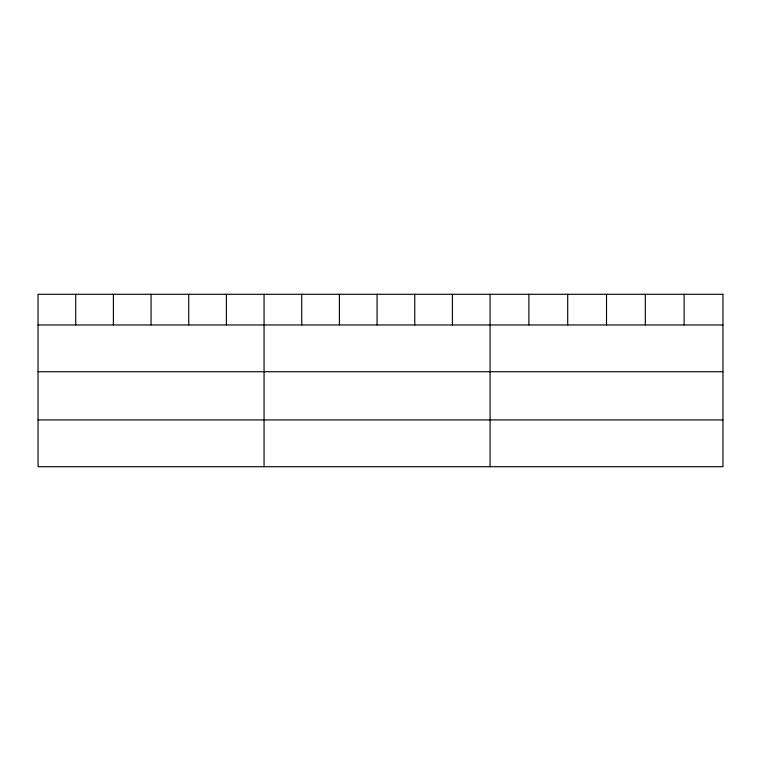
<?xml version="1.0" encoding="UTF-8"?>
<svg xmlns="http://www.w3.org/2000/svg" width="761" height="761" viewBox="0 0 761 761"><rect width="100%" height="100%" fill="white"/><g stroke="black" fill="none" stroke-linecap="round" stroke-linejoin="round"><path stroke-width="1.14" d="M38.05 324.957L722.95 324.957M38.05 371.729L722.95 371.729M38.05 419.929L722.95 419.929M684.139 294.298L684.139 324.957M645.328 294.298L645.328 324.957M606.517 294.298L606.517 324.957M567.706 294.298L567.706 324.957M528.895 294.298L528.895 324.957M490.084 294.298L490.084 466.702M452.415 294.298L452.415 324.957M414.745 294.298L414.745 324.957M377.075 294.298L377.075 324.957M339.406 294.298L339.406 324.957M301.736 294.298L301.736 324.957M264.067 294.298L264.067 466.702M226.398 294.298L226.398 324.957M188.728 294.298L188.728 324.957M151.059 294.298L151.059 324.957M113.389 294.298L113.389 324.957M75.719 294.298L75.719 324.957M722.95 294.298L38.05 294.298L38.05 466.702L722.95 466.702L722.95 294.298"/></g></svg>
